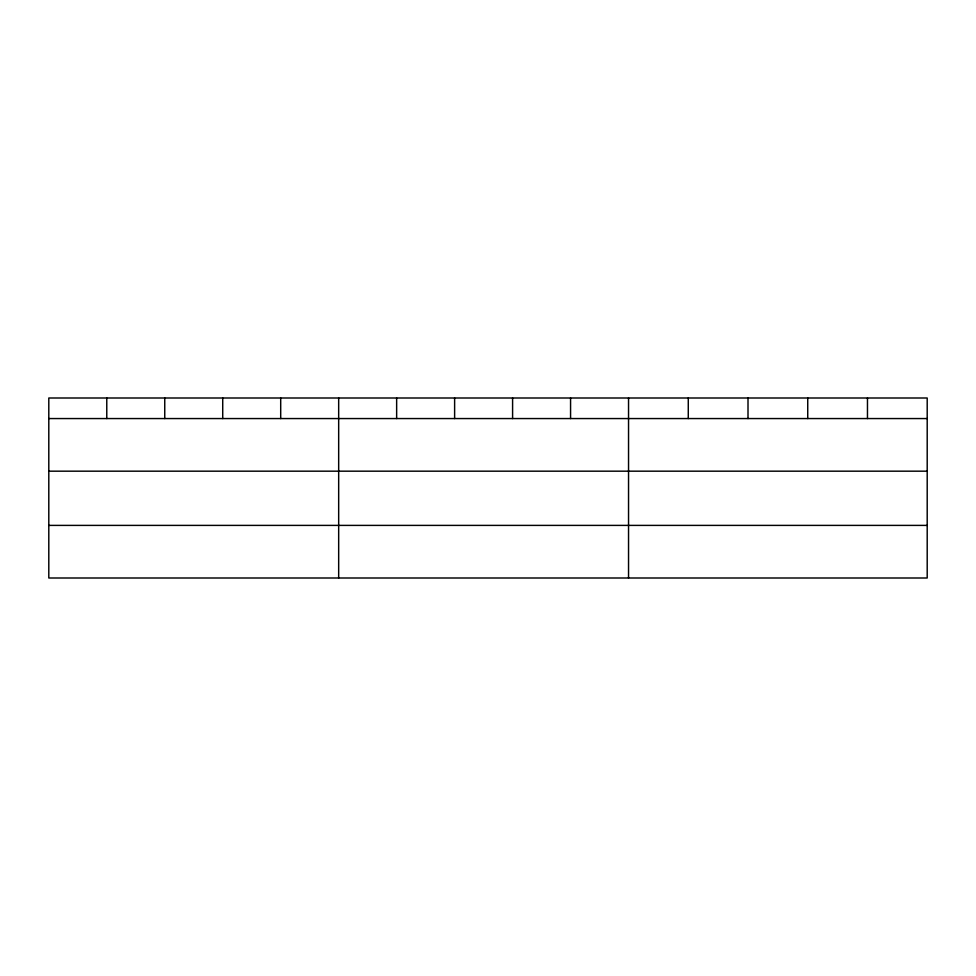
<?xml version="1.0" encoding="UTF-8"?>
<svg xmlns="http://www.w3.org/2000/svg" width="976" height="976" viewBox="0 0 976 976"><rect width="100%" height="100%" fill="white"/><g stroke="black" fill="none" stroke-linecap="round" stroke-linejoin="round"><path stroke-width="1.46" d="M927.2 471.176L927.2 398.001L48.8 398.001L48.8 577.999L927.2 577.999L927.2 471.176L48.8 471.176M48.8 418.558L927.2 418.558M48.8 525.393L927.2 525.393M867.469 398.001L867.469 418.558M807.738 398.001L807.738 418.558M748.006 398.001L748.006 418.558M688.275 398.001L688.275 418.558M628.544 398.001L628.544 577.999M570.57 398.001L570.57 418.558M512.595 398.001L512.595 418.558M454.621 398.001L454.621 418.558M396.646 398.001L396.646 418.558M338.672 398.001L338.672 577.999M280.698 398.001L280.698 418.558M222.723 398.001L222.723 418.558M164.749 398.001L164.749 418.558M106.774 398.001L106.774 418.558"/></g></svg>
